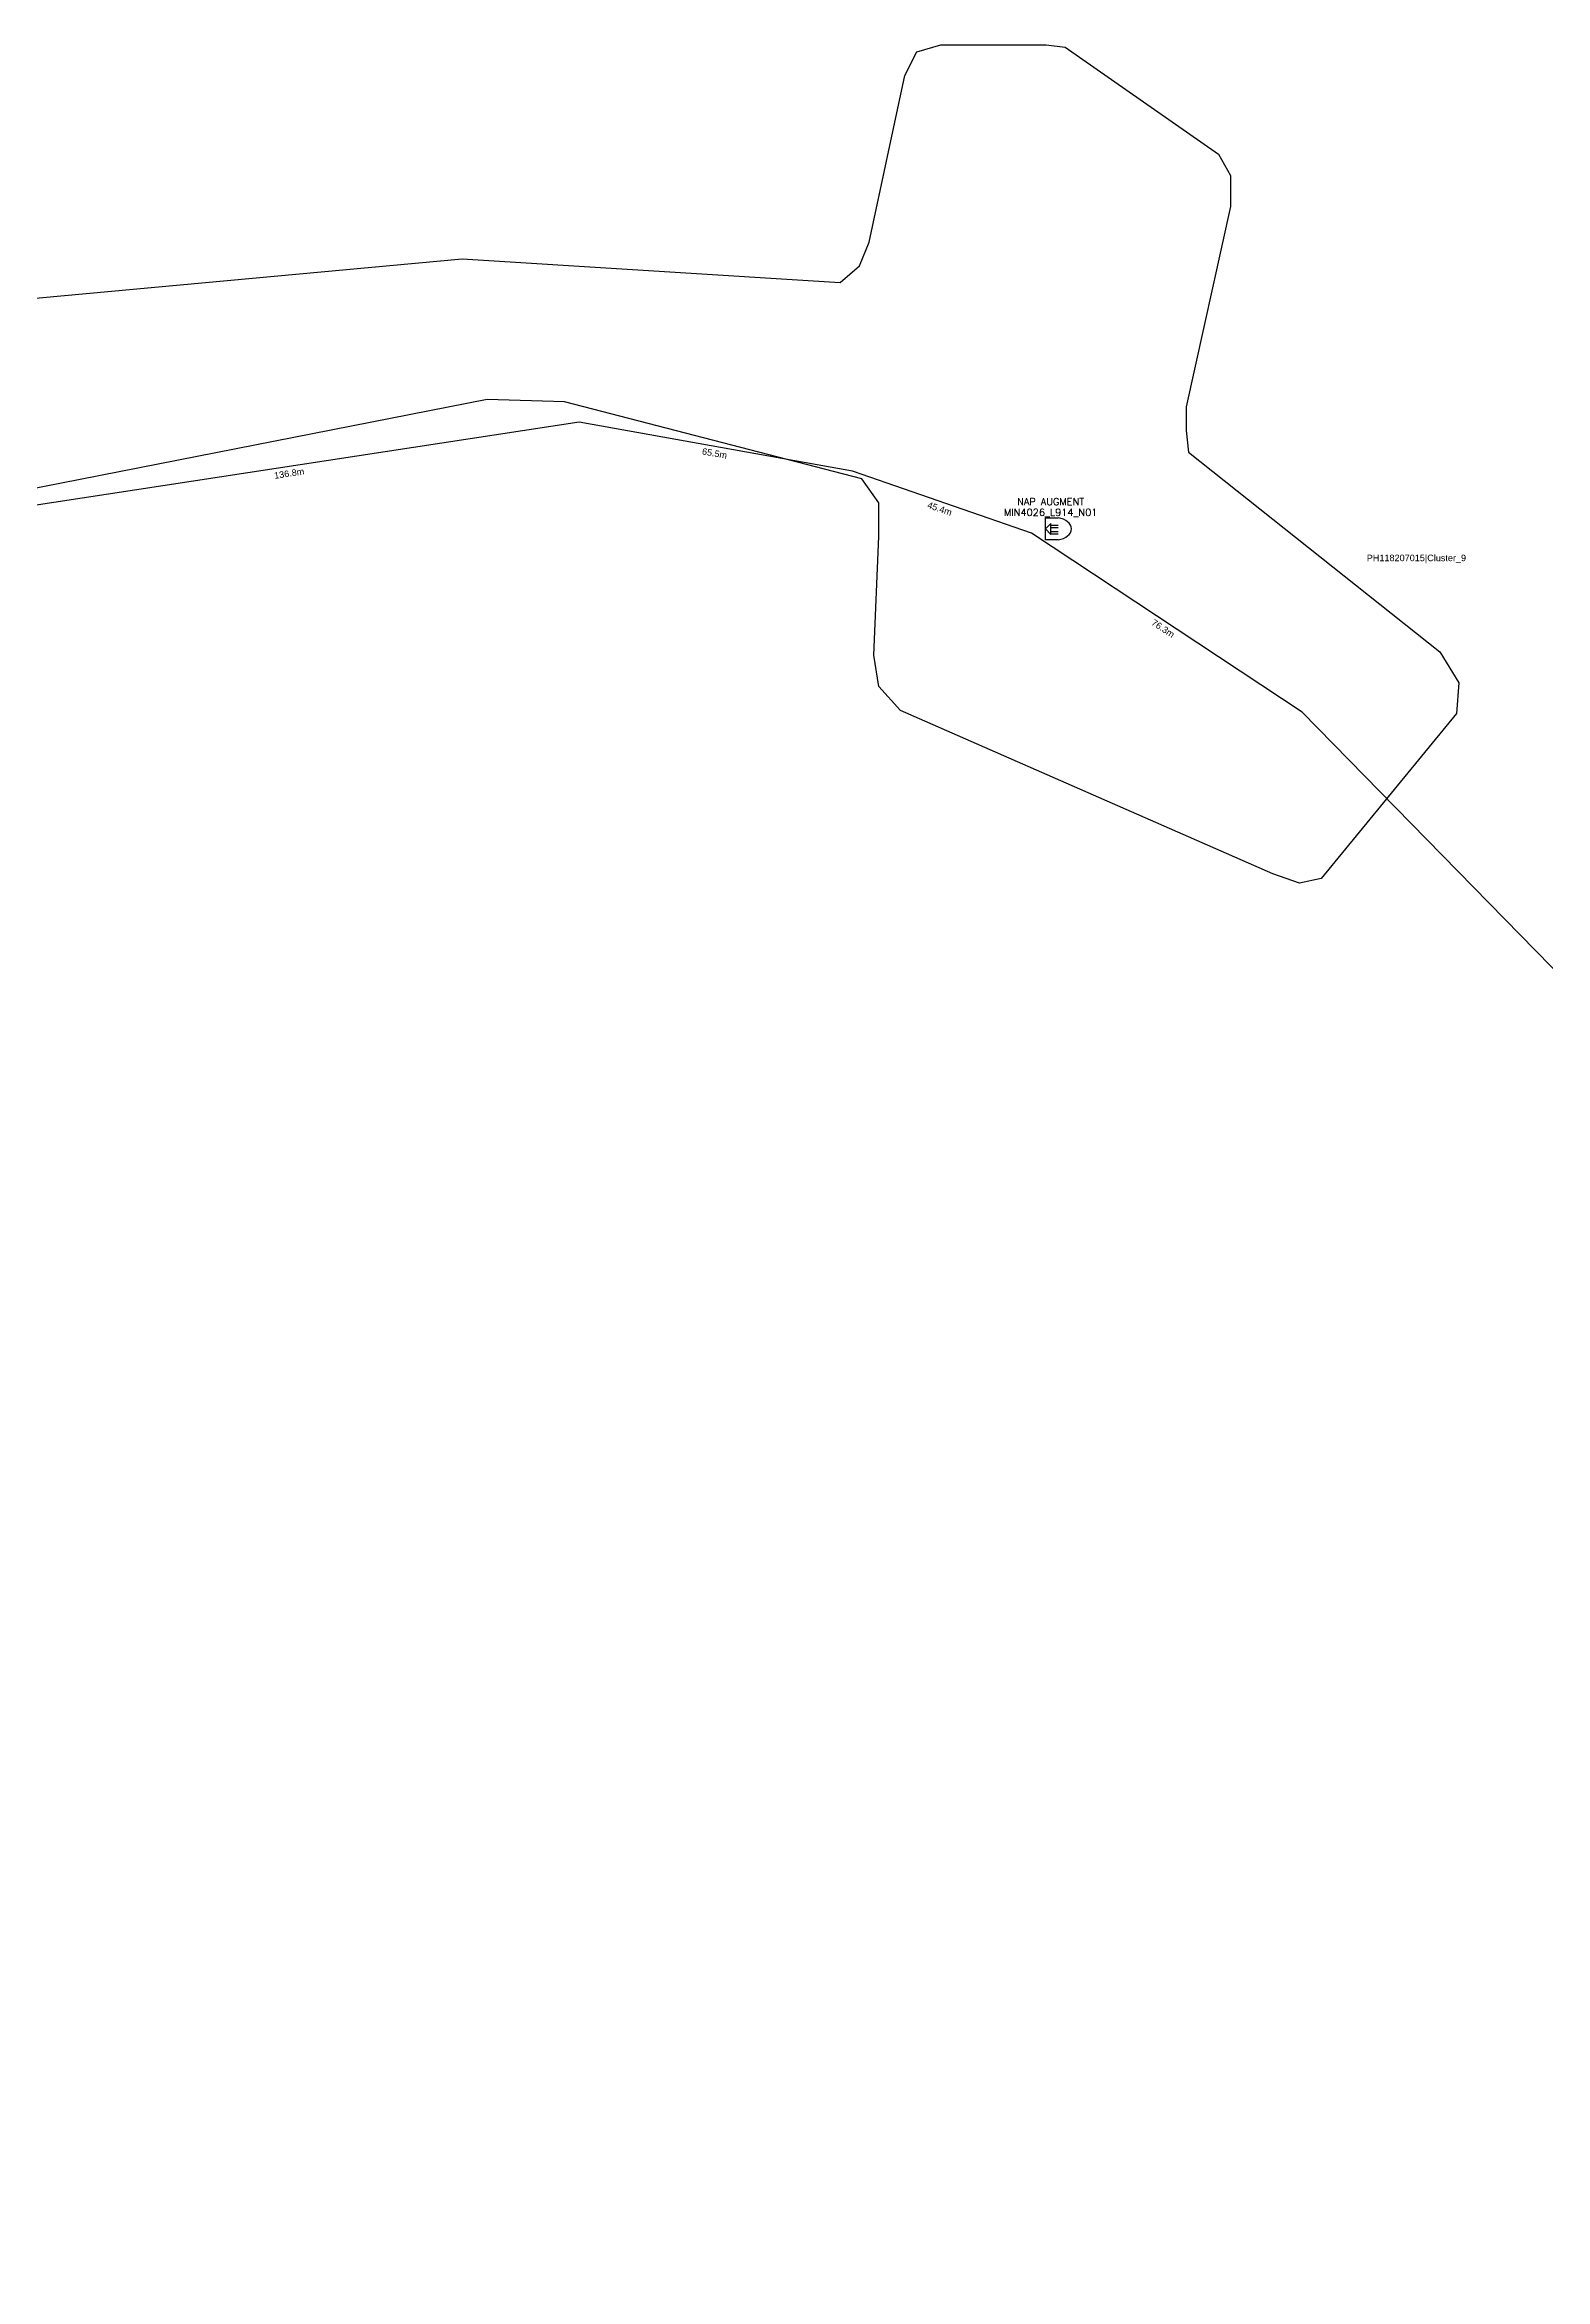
# Model space of a CAD drawing. Header units: metres. Extents: x 14035133 to 14038958, y 865282 to 868054.
# Drawn here: x 14035827 to 14036173, y 867503 to 868019 of the extents above; entities that cross this region are included whole.
import ezdxf
from ezdxf.enums import TextEntityAlignment as Align

# ---------------------------------------------------------------- set-up
doc = ezdxf.new("R2010")
doc.units = ezdxf.units.M
doc.header["$MEASUREMENT"] = 0
for name, color, linetype in [('CLUSTER_BOUNDARIES', 8, 'CONTINUOUS'), ('FEEDER_CABLES', 6, 'CONTINUOUS'), ('NEW NAP', 1, 'CONTINUOUS'), ('p-mh', 1, 'CONTINUOUS'), ('SPAN', 7, 'CONTINUOUS')]:
    doc.layers.add(name, color=color, linetype=linetype)
doc.styles.add('SIMPLEX', font='simplex.shx')
doc.styles.get("Standard").update_dxf_attribs({"font": 'arial.ttf'})

# ---------------------------------------------------------------- blocks, each defined once
blk = doc.blocks.new('GLOBE NAP PROPOSED')
at = {"layer": 'NEW NAP', "color": 1}
for p, q in [((-1.2728, 2.5133), (1.6758, 2.5133)), ((-1.2728, -2.5133), (-1.2728, 2.5133)), ((1.6758, -2.5133), (-1.2728, -2.5133))]:
    blk.add_line(p, q, dxfattribs=at)
blk.add_lwpolyline([(-1.2728, 0), (0, -1.2728), (0, 1.2728), (-1.2728, 0)], close=True, dxfattribs=at)
for points in [[(0, 0.885), (1.6758, 0.885)], [(0, 0.3137), (1.6758, 0.3137)], [(0, -0.5948), (1.6758, -0.5948)], [(0, -1.1661), (1.6758, -1.1661)]]:
    blk.add_lwpolyline(points, dxfattribs=at)
blk.add_ellipse((0.9981, 0), major_axis=(3.7034, 0), ratio=0.6903, start_param=4.8964, end_param=7.67, dxfattribs=at)
at = {"layer": 'p-mh', "color": 1, "style": 'SIMPLEX'}
for tag, p in [('MHNO', (-0.0713, 4.9495)), ('MHTYPE', (-0.0713, 2.4748))]:
    blk.add_attdef(tag, text='', height=1.65, dxfattribs=at).set_placement(p, align=Align.BOTTOM_CENTER)

msp = doc.modelspace()

# ---------------------------------------------------------------- linework, layer by layer
at = {"layer": 'CLUSTER_BOUNDARIES'}
msp.add_lwpolyline([(14035793.15, 867957.2), (14035923.42, 867969.27), (14036010.66, 867963.78), (14036015.08, 867967.62), (14036017.29, 867973.11), (14036025.58, 868011.53), (14036028.35, 868017.02), (14036033.87, 868018.66), (14036058.18, 868018.66), (14036062.6, 868018.11), (14036097.95, 867993.41), (14036100.7, 867988.47), (14036100.7, 867981.34), (14036090.49, 867935.08), (14036090.49, 867929.59), (14036091.04, 867924.65), (14036149.04, 867878.55), (14036153.45, 867871.42), (14036152.9, 867864.29), (14036121.68, 867826.23), (14036116.65, 867825.12), (14036110.52, 867827.34), (14036024.58, 867865.02), (14036019.56, 867870.57), (14036018.44, 867877.77), (14036019.56, 867905.18), (14036019.56, 867912.94), (14036015.66, 867918.48), (14035947.04, 867936.21), (14035929.18, 867936.77), (14035714.59, 867894.65)], dxfattribs=at)
at = {"layer": 'FEEDER_CABLES'}
msp.add_lwpolyline([(14036971.89, 866950.69), (14036962.03, 867004.03), (14036833.1, 867137.25), (14036674.74, 867282.91), (14036631.98, 867329.44), (14036533.68, 867446.98), (14036297.01, 867681.09), (14036117.3, 867864.65), (14036054.81, 867905.9), (14036013.46, 867920.27), (14035950.4, 867931.57), (14035816.02, 867911.03), (14035581.37, 867866.87), (14035597.91, 867746.72), (14035657.87, 867694.35), (14035657.87, 867664.57)], dxfattribs=at)

# ---------------------------------------------------------------- block references
at = {"layer": 'NEW NAP', "color": 1}
msp.add_blockref('GLOBE NAP PROPOSED', (14036059.29, 867906.92), dxfattribs=at).add_auto_attribs({'MHTYPE': 'MIN4026_L914_N01', 'MHNO': 'NAP AUGMENT'})

# ---------------------------------------------------------------- texts
at = {"layer": 'CLUSTER_BOUNDARIES', "color": 8, "insert": (14036132.19, 867900.96), "char_height": 1.5, "width": 18, "attachment_point": 1}
msp.add_mtext('PH118207015|Cluster_9', dxfattribs=at)
at = {"layer": 'SPAN', "color": 7}
for s, rotation, p in [('136.8m', 8.69, (14035883.45, 867919.72)), ('65.5m', 349.84, (14035981.65, 867924.35)), ('45.4m', 340.83, (14036033.61, 867911.57)), ('76.3m', 326.57, (14036085.17, 867883.94))]:
    msp.add_text(s, height=1.5, rotation=rotation, dxfattribs=at).set_placement(p, align=Align.MIDDLE_CENTER)

doc.saveas('drawing.dxf')
